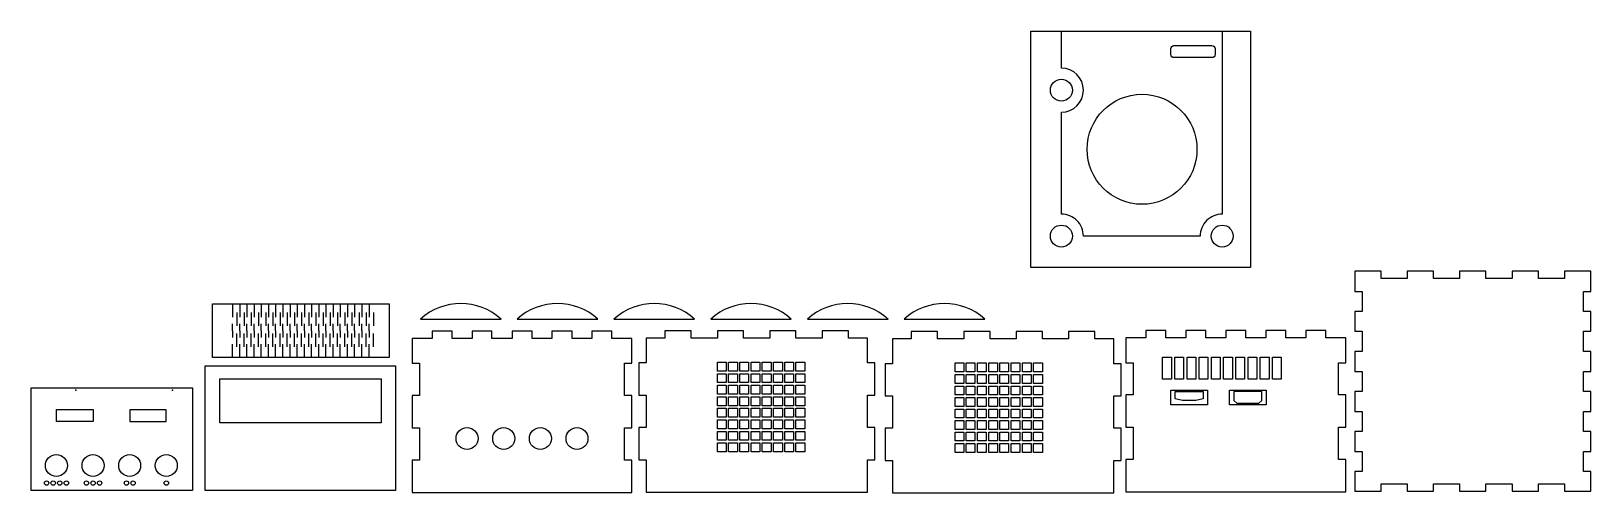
# Model space of a CAD drawing. Header units: millimetres. Extents: x -583 to 481, y -265 to 50.
import ezdxf

# ---------------------------------------------------------------- set-up
doc = ezdxf.new("R2010")
doc.units = ezdxf.units.MM
doc.layers.get('0').update_dxf_attribs({"linetype": 'CONTINUOUS'})

msp = doc.modelspace()

# ---------------------------------------------------------------- linework, layer by layer
for p, q in [((-445.2, -136.1), (-442.2, -136.1)), ((-445.2, -136.1), (-445.2, -145.3)), ((-440.3, -136.1), (-440.3, -145.3)), ((-435.4, -136.1), (-435.4, -145.3)), ((-430.5, -136.1), (-430.5, -145.3)), ((-425.6, -136.1), (-425.6, -145.3)), ((-420.7, -136.1), (-420.7, -145.3)), ((-415.8, -136.1), (-415.8, -145.3)), ((-410.9, -136.1), (-410.9, -145.3)), ((-406, -136.1), (-406, -145.3)), ((-401.1, -136.1), (-401.1, -145.3)), ((-396.2, -136.1), (-396.2, -145.3)), ((-391.3, -136.1), (-391.3, -145.3)), ((-386.4, -136.1), (-386.4, -145.3)), ((-381.5, -136.1), (-381.5, -145.3)), ((-376.6, -136.1), (-376.6, -145.3)), ((-371.7, -136.1), (-371.7, -145.3)), ((-366.8, -136.1), (-366.8, -145.3)), ((-361.9, -136.1), (-361.9, -145.3)), ((-357, -136.1), (-357, -145.3)), ((-352.1, -136.1), (-352.1, -145.3)), ((-442.2, -142), (-442.2, -151.2)), ((-437.3, -142), (-437.3, -151.2)), ((-432.4, -142), (-432.4, -151.2)), ((-427.5, -142), (-427.5, -151.2)), ((-422.6, -142), (-422.6, -151.2)), ((-417.7, -142), (-417.7, -151.2)), ((-412.8, -142), (-412.8, -151.2)), ((-407.9, -142), (-407.9, -151.2)), ((-403, -142), (-403, -151.2)), ((-398.1, -142), (-398.1, -151.2)), ((-393.2, -142), (-393.2, -151.2)), ((-388.3, -142), (-388.3, -151.2)), ((-383.4, -142), (-383.4, -151.2)), ((-378.5, -142), (-378.5, -151.2)), ((-373.6, -142), (-373.6, -151.2)), ((-368.7, -142), (-368.7, -151.2)), ((-363.8, -142), (-363.8, -151.2)), ((-358.9, -142), (-358.9, -151.2)), ((-354, -142), (-354, -151.2)), ((-349.1, -142), (-349.1, -151.2)), ((-445.2, -154.5), (-445.2, -149.9)), ((-445.2, -154.5), (-445.2, -159.1)), ((-442.2, -165.5), (-442.2, -156.3)), ((-440.3, -154.5), (-440.3, -149.9)), ((-440.3, -154.5), (-440.3, -159.1)), ((-437.3, -165.5), (-437.3, -156.3)), ((-435.4, -154.5), (-435.4, -149.9)), ((-435.4, -154.5), (-435.4, -159.1)), ((-432.4, -165.5), (-432.4, -156.3)), ((-430.5, -154.5), (-430.5, -149.9)), ((-430.5, -154.5), (-430.5, -159.1)), ((-427.5, -165.5), (-427.5, -156.3)), ((-425.6, -154.5), (-425.6, -149.9)), ((-425.6, -154.5), (-425.6, -159.1)), ((-422.6, -165.5), (-422.6, -156.3)), ((-420.7, -154.5), (-420.7, -149.9)), ((-420.7, -154.5), (-420.7, -159.1)), ((-417.7, -165.5), (-417.7, -156.3)), ((-415.8, -154.5), (-415.8, -149.9)), ((-415.8, -154.5), (-415.8, -159.1)), ((-412.8, -165.5), (-412.8, -156.3)), ((-410.9, -154.5), (-410.9, -149.9)), ((-410.9, -154.5), (-410.9, -159.1)), ((-407.9, -165.5), (-407.9, -156.3)), ((-406, -154.5), (-406, -149.9)), ((-406, -154.5), (-406, -159.1)), ((-403, -165.5), (-403, -156.3)), ((-401.1, -154.5), (-401.1, -149.9)), ((-401.1, -154.5), (-401.1, -159.1)), ((-398.1, -165.5), (-398.1, -156.3)), ((-396.2, -154.5), (-396.2, -149.9)), ((-396.2, -154.5), (-396.2, -159.1)), ((-393.2, -165.5), (-393.2, -156.3)), ((-391.3, -154.5), (-391.3, -149.9)), ((-391.3, -154.5), (-391.3, -159.1)), ((-388.3, -165.5), (-388.3, -156.3)), ((-386.4, -154.5), (-386.4, -149.9)), ((-386.4, -154.5), (-386.4, -159.1)), ((-383.4, -165.5), (-383.4, -156.3)), ((-381.5, -154.5), (-381.5, -149.9)), ((-381.5, -154.5), (-381.5, -159.1)), ((-378.5, -165.5), (-378.5, -156.3)), ((-376.6, -154.5), (-376.6, -149.9)), ((-376.6, -154.5), (-376.6, -159.1)), ((-373.6, -165.5), (-373.6, -156.3)), ((-371.7, -154.5), (-371.7, -149.9)), ((-371.7, -154.5), (-371.7, -159.1)), ((-368.7, -165.5), (-368.7, -156.3)), ((-366.8, -154.5), (-366.8, -149.9)), ((-366.8, -154.5), (-366.8, -159.1)), ((-363.8, -165.5), (-363.8, -156.3)), ((-361.9, -154.5), (-361.9, -149.9)), ((-361.9, -154.5), (-361.9, -159.1)), ((-358.9, -165.5), (-358.9, -156.3)), ((-357, -154.5), (-357, -149.9)), ((-357, -154.5), (-357, -159.1)), ((-354, -165.5), (-354, -156.3)), ((-352.1, -154.5), (-352.1, -149.9)), ((-352.1, -154.5), (-352.1, -159.1)), ((-349.1, -165.5), (-349.1, -156.3)), ((-445.2, -172.8), (-445.2, -163.6)), ((-440.3, -172.8), (-440.3, -163.6)), ((-435.4, -172.8), (-435.4, -163.6)), ((-430.5, -172.8), (-430.5, -163.6)), ((-425.6, -172.8), (-425.6, -163.6)), ((-420.7, -172.8), (-420.7, -163.6)), ((-415.8, -172.8), (-415.8, -163.6)), ((-410.9, -172.8), (-410.9, -163.6)), ((-406, -172.8), (-406, -163.6)), ((-401.1, -172.8), (-401.1, -163.6)), ((-396.2, -172.8), (-396.2, -163.6)), ((-391.3, -172.8), (-391.3, -163.6)), ((-386.4, -172.8), (-386.4, -163.6)), ((-381.5, -172.8), (-381.5, -163.6)), ((-376.6, -172.8), (-376.6, -163.6)), ((-371.7, -172.8), (-371.7, -163.6)), ((-366.8, -172.8), (-366.8, -163.6)), ((-361.9, -172.8), (-361.9, -163.6)), ((-357, -172.8), (-357, -163.6)), ((-352.1, -172.8), (-352.1, -163.6)), ((-442.2, -172.8), (-445.2, -172.8))]:
    msp.add_line(p, q)
for points in [[(99.4, 49.7), (249.4, 49.7), (249.4, -111.3), (99.4, -111.3)], [(338.4, -119), (338.4, -114), (320.5, -114), (320.5, -127.7), (325.5, -127.7), (325.5, -141.3), (320.5, -141.3), (320.5, -154.9), (325.5, -154.9), (325.5, -168.6), (320.5, -168.6), (320.5, -182.2), (325.5, -182.2), (325.5, -195.9), (320.5, -195.9), (320.5, -209.5), (325.5, -209.5), (325.5, -223.1), (320.5, -223.1), (320.5, -236.8), (325.5, -236.8), (325.5, -250.4), (320.5, -250.4), (320.5, -264), (338.4, -264), (338.4, -259), (356.3, -259), (356.3, -264), (374.2, -264), (374.2, -259), (392, -259), (392, -264), (409.9, -264), (409.9, -259), (427.8, -259), (427.8, -264), (445.7, -264), (445.7, -259), (463.6, -259), (463.6, -264), (481.5, -264), (481.5, -250.4), (476.5, -250.4), (476.5, -236.8), (481.5, -236.8), (481.5, -223.1), (476.5, -223.1), (476.5, -209.5), (481.5, -209.5), (481.5, -195.9), (476.5, -195.9), (476.5, -182.2), (481.5, -182.2), (481.5, -168.6), (476.5, -168.6), (476.5, -154.9), (481.5, -154.9), (481.5, -141.3), (476.5, -141.3), (476.5, -127.7), (481.5, -127.7), (481.5, -114), (463.6, -114), (463.6, -119), (445.7, -119), (445.7, -114), (427.8, -114), (427.8, -119), (409.9, -119), (409.9, -114), (392, -114), (392, -119), (374.2, -119), (374.2, -114), (356.3, -114), (356.3, -119)], [(-459, -136.1), (-338.3, -136.1), (-338.3, -172.8), (-459, -172.8)], [(-317.7, -242.7), (-322.7, -242.7), (-322.7, -264.7), (-172.7, -264.7), (-172.7, -242.7), (-177.7, -242.7), (-177.7, -220.7), (-172.7, -220.7), (-172.7, -198.7), (-177.7, -198.7), (-177.7, -176.7), (-172.7, -176.7), (-172.7, -159.7), (-186.4, -159.7), (-186.4, -154.7), (-200, -154.7), (-200, -159.7), (-213.6, -159.7), (-213.6, -154.7), (-227.3, -154.7), (-227.3, -159.7), (-240.9, -159.7), (-240.9, -154.7), (-254.5, -154.7), (-254.5, -159.7), (-268.2, -159.7), (-268.2, -154.7), (-281.8, -154.7), (-281.8, -159.7), (-295.4, -159.7), (-295.4, -154.7), (-309.1, -154.7), (-309.1, -159.7), (-322.7, -159.7), (-322.7, -176.7), (-317.7, -176.7), (-317.7, -198.7), (-322.7, -198.7), (-322.7, -220.7), (-317.7, -220.7)], [(-150.2, -159.5), (-163.1, -159.5), (-163.1, -176.5), (-168.1, -176.5), (-168.1, -198.5), (-163.1, -198.5), (-163.1, -220.5), (-168.1, -220.5), (-168.1, -242.5), (-163.1, -242.5), (-163.1, -264.5), (-12.1, -264.5), (-12.1, -242.5), (-7.1, -242.5), (-7.1, -220.5), (-12.1, -220.5), (-12.1, -198.5), (-7.1, -198.5), (-7.1, -176.5), (-12.1, -176.5), (-12.1, -159.5), (-25, -159.5), (-25, -154.5), (-42.9, -154.5), (-42.9, -159.5), (-60.8, -159.5), (-60.8, -154.5), (-78.7, -154.5), (-78.7, -159.5), (-96.6, -159.5), (-96.6, -154.5), (-114.4, -154.5), (-114.4, -159.5), (-132.3, -159.5), (-132.3, -154.5), (-150.2, -154.5)], [(156, -177), (156, -160), (143.1, -160), (143.1, -155), (125.2, -155), (125.2, -160), (107.3, -160), (107.3, -155), (89.4, -155), (89.4, -160), (71.6, -160), (71.6, -155), (53.7, -155), (53.7, -160), (35.8, -160), (35.8, -155), (17.9, -155), (17.9, -160), (5, -160), (5, -177), (0, -177), (0, -199), (5, -199), (5, -221), (0, -221), (0, -243), (5, -243), (5, -265), (156, -265), (156, -243), (161, -243), (161, -221), (156, -221), (156, -199), (161, -199), (161, -177)], [(309.3, -176.3), (314.3, -176.3), (314.3, -159.3), (300.7, -159.3), (300.7, -154.3), (287.1, -154.3), (287.1, -159.3), (273.4, -159.3), (273.4, -154.3), (259.8, -154.3), (259.8, -159.3), (246.2, -159.3), (246.2, -154.3), (232.5, -154.3), (232.5, -159.3), (218.9, -159.3), (218.9, -154.3), (205.3, -154.3), (205.3, -159.3), (191.6, -159.3), (191.6, -154.3), (178, -154.3), (178, -159.3), (164.3, -159.3), (164.3, -176.3), (169.3, -176.3), (169.3, -198.3), (164.3, -198.3), (164.3, -220.3), (169.3, -220.3), (169.3, -242.3), (164.3, -242.3), (164.3, -264.3), (314.3, -264.3), (314.3, -242.3), (309.3, -242.3), (309.3, -220.3), (314.3, -220.3), (314.3, -198.3), (309.3, -198.3)], [(-464, -178.5), (-334, -178.5), (-334, -263.5), (-464, -263.5)], [(-108.4, -176), (-108.4, -182), (-114.4, -182), (-114.4, -176)], [(-100.8, -176), (-100.8, -182), (-106.8, -182), (-106.8, -176)], [(-93.1, -176), (-93.1, -182), (-99.1, -182), (-99.1, -176)], [(-85.4, -176), (-85.4, -182), (-91.4, -182), (-91.4, -176)], [(-77.8, -176), (-77.8, -182), (-83.8, -182), (-83.8, -176)], [(-70.1, -176), (-70.1, -182), (-76.1, -182), (-76.1, -176)], [(-62.4, -176), (-62.4, -182), (-68.4, -182), (-68.4, -176)], [(-54.8, -176), (-54.8, -182), (-60.8, -182), (-60.8, -176)], [(53.7, -182.5), (47.7, -182.5), (47.7, -176.5), (53.7, -176.5)], [(61.3, -182.5), (55.3, -182.5), (55.3, -176.5), (61.3, -176.5)], [(69, -182.5), (63, -182.5), (63, -176.5), (69, -176.5)], [(76.7, -182.5), (70.7, -182.5), (70.7, -176.5), (76.7, -176.5)], [(84.3, -182.5), (78.3, -182.5), (78.3, -176.5), (84.3, -176.5)], [(92, -182.5), (86, -182.5), (86, -176.5), (92, -176.5)], [(99.7, -182.5), (93.7, -182.5), (93.7, -176.5), (99.7, -176.5)], [(107.3, -182.5), (101.3, -182.5), (101.3, -176.5), (107.3, -176.5)], [(189.3, -187.6), (189.3, -172.6), (195.3, -172.6), (195.3, -187.6)], [(197.7, -187.6), (197.7, -172.6), (203.7, -172.6), (203.7, -187.6)], [(206, -187.6), (206, -172.6), (212, -172.6), (212, -187.6)], [(214.3, -187.6), (214.3, -172.6), (220.3, -172.6), (220.3, -187.6)], [(222.7, -187.6), (222.7, -172.6), (228.7, -172.6), (228.7, -187.6)], [(231, -187.6), (231, -172.6), (237, -172.6), (237, -187.6)], [(239.3, -187.6), (239.3, -172.6), (245.3, -172.6), (245.3, -187.6)], [(247.7, -187.6), (247.7, -172.6), (253.7, -172.6), (253.7, -187.6)], [(256, -187.6), (256, -172.6), (262, -172.6), (262, -187.6)], [(264.3, -187.6), (264.3, -172.6), (270.3, -172.6), (270.3, -187.6)], [(-453.8, -187.2), (-343.8, -187.2), (-343.8, -217.2), (-453.8, -217.2)], [(-108.4, -183.8), (-108.4, -189.8), (-114.4, -189.8), (-114.4, -183.8)], [(-100.8, -183.8), (-100.8, -189.8), (-106.8, -189.8), (-106.8, -183.8)], [(-93.1, -183.8), (-93.1, -189.8), (-99.1, -189.8), (-99.1, -183.8)], [(-85.4, -183.8), (-85.4, -189.8), (-91.4, -189.8), (-91.4, -183.8)], [(-77.8, -183.8), (-77.8, -189.8), (-83.8, -189.8), (-83.8, -183.8)], [(-70.1, -183.8), (-70.1, -189.8), (-76.1, -189.8), (-76.1, -183.8)], [(-62.4, -183.8), (-62.4, -189.8), (-68.4, -189.8), (-68.4, -183.8)], [(-54.8, -183.8), (-54.8, -189.8), (-60.8, -189.8), (-60.8, -183.8)], [(53.7, -190.4), (47.7, -190.4), (47.7, -184.4), (53.7, -184.4)], [(61.3, -190.4), (55.3, -190.4), (55.3, -184.4), (61.3, -184.4)], [(69, -190.4), (63, -190.4), (63, -184.4), (69, -184.4)], [(76.7, -190.4), (70.7, -190.4), (70.7, -184.4), (76.7, -184.4)], [(84.3, -190.4), (78.3, -190.4), (78.3, -184.4), (84.3, -184.4)], [(92, -190.4), (86, -190.4), (86, -184.4), (92, -184.4)], [(99.7, -190.4), (93.7, -190.4), (93.7, -184.4), (99.7, -184.4)], [(107.3, -190.4), (101.3, -190.4), (101.3, -184.4), (107.3, -184.4)], [(-582.6, -193.4), (-472.6, -193.4), (-472.6, -263.4), (-582.6, -263.4)], [(-108.4, -191.7), (-108.4, -197.7), (-114.4, -197.7), (-114.4, -191.7)], [(-108.4, -199.6), (-108.4, -205.6), (-114.4, -205.6), (-114.4, -199.6)], [(-100.8, -191.7), (-100.8, -197.7), (-106.8, -197.7), (-106.8, -191.7)], [(-100.8, -199.6), (-100.8, -205.6), (-106.8, -205.6), (-106.8, -199.6)], [(-93.1, -191.7), (-93.1, -197.7), (-99.1, -197.7), (-99.1, -191.7)], [(-93.1, -199.6), (-93.1, -205.6), (-99.1, -205.6), (-99.1, -199.6)], [(-85.4, -191.7), (-85.4, -197.7), (-91.4, -197.7), (-91.4, -191.7)], [(-85.4, -199.6), (-85.4, -205.6), (-91.4, -205.6), (-91.4, -199.6)], [(-77.8, -191.7), (-77.8, -197.7), (-83.8, -197.7), (-83.8, -191.7)], [(-77.8, -199.6), (-77.8, -205.6), (-83.8, -205.6), (-83.8, -199.6)], [(-70.1, -191.7), (-70.1, -197.7), (-76.1, -197.7), (-76.1, -191.7)], [(-70.1, -199.6), (-70.1, -205.6), (-76.1, -205.6), (-76.1, -199.6)], [(-62.4, -191.7), (-62.4, -197.7), (-68.4, -197.7), (-68.4, -191.7)], [(-62.4, -199.6), (-62.4, -205.6), (-68.4, -205.6), (-68.4, -199.6)], [(-54.8, -191.7), (-54.8, -197.7), (-60.8, -197.7), (-60.8, -191.7)], [(-54.8, -199.6), (-54.8, -205.6), (-60.8, -205.6), (-60.8, -199.6)], [(53.7, -198.2), (47.7, -198.2), (47.7, -192.2), (53.7, -192.2)], [(53.7, -206.1), (47.7, -206.1), (47.7, -200.1), (53.7, -200.1)], [(61.3, -198.2), (55.3, -198.2), (55.3, -192.2), (61.3, -192.2)], [(61.3, -206.1), (55.3, -206.1), (55.3, -200.1), (61.3, -200.1)], [(69, -198.2), (63, -198.2), (63, -192.2), (69, -192.2)], [(69, -206.1), (63, -206.1), (63, -200.1), (69, -200.1)], [(76.7, -198.2), (70.7, -198.2), (70.7, -192.2), (76.7, -192.2)], [(76.7, -206.1), (70.7, -206.1), (70.7, -200.1), (76.7, -200.1)], [(84.3, -198.2), (78.3, -198.2), (78.3, -192.2), (84.3, -192.2)], [(84.3, -206.1), (78.3, -206.1), (78.3, -200.1), (84.3, -200.1)], [(92, -198.2), (86, -198.2), (86, -192.2), (92, -192.2)], [(92, -206.1), (86, -206.1), (86, -200.1), (92, -200.1)], [(99.7, -198.2), (93.7, -198.2), (93.7, -192.2), (99.7, -192.2)], [(99.7, -206.1), (93.7, -206.1), (93.7, -200.1), (99.7, -200.1)], [(107.3, -198.2), (101.3, -198.2), (101.3, -192.2), (107.3, -192.2)], [(107.3, -206.1), (101.3, -206.1), (101.3, -200.1), (107.3, -200.1)], [(195, -195), (220, -195), (220, -205), (195, -205)], [(198, -196), (217, -196), (217, -201), (212, -202), (203, -202), (198, -201)], [(235, -195), (260, -195), (260, -205), (235, -205)], [(238, -196), (238, -202), (240, -204), (255, -204), (257, -202), (257, -196)], [(-565.4, -208.3), (-540.4, -208.3), (-540.4, -216.3), (-565.4, -216.3)], [(-490.4, -208.4), (-515.4, -208.4), (-515.4, -216.4), (-490.4, -216.4)], [(-108.4, -207.4), (-108.4, -213.4), (-114.4, -213.4), (-114.4, -207.4)], [(-100.8, -207.4), (-100.8, -213.4), (-106.8, -213.4), (-106.8, -207.4)], [(-93.1, -207.4), (-93.1, -213.4), (-99.1, -213.4), (-99.1, -207.4)], [(-85.4, -207.4), (-85.4, -213.4), (-91.4, -213.4), (-91.4, -207.4)], [(-77.8, -207.4), (-77.8, -213.4), (-83.8, -213.4), (-83.8, -207.4)], [(-70.1, -207.4), (-70.1, -213.4), (-76.1, -213.4), (-76.1, -207.4)], [(-62.4, -207.4), (-62.4, -213.4), (-68.4, -213.4), (-68.4, -207.4)], [(-54.8, -207.4), (-54.8, -213.4), (-60.8, -213.4), (-60.8, -207.4)], [(53.7, -213.9), (47.7, -213.9), (47.7, -207.9), (53.7, -207.9)], [(61.3, -213.9), (55.3, -213.9), (55.3, -207.9), (61.3, -207.9)], [(69, -213.9), (63, -213.9), (63, -207.9), (69, -207.9)], [(76.7, -213.9), (70.7, -213.9), (70.7, -207.9), (76.7, -207.9)], [(84.3, -213.9), (78.3, -213.9), (78.3, -207.9), (84.3, -207.9)], [(92, -213.9), (86, -213.9), (86, -207.9), (92, -207.9)], [(99.7, -213.9), (93.7, -213.9), (93.7, -207.9), (99.7, -207.9)], [(107.3, -213.9), (101.3, -213.9), (101.3, -207.9), (107.3, -207.9)], [(-108.4, -215.3), (-108.4, -221.3), (-114.4, -221.3), (-114.4, -215.3)], [(-108.4, -223.1), (-108.4, -229.1), (-114.4, -229.1), (-114.4, -223.1)], [(-100.8, -215.3), (-100.8, -221.3), (-106.8, -221.3), (-106.8, -215.3)], [(-100.8, -223.1), (-100.8, -229.1), (-106.8, -229.1), (-106.8, -223.1)], [(-93.1, -215.3), (-93.1, -221.3), (-99.1, -221.3), (-99.1, -215.3)], [(-93.1, -223.1), (-93.1, -229.1), (-99.1, -229.1), (-99.1, -223.1)], [(-85.4, -215.3), (-85.4, -221.3), (-91.4, -221.3), (-91.4, -215.3)], [(-85.4, -223.1), (-85.4, -229.1), (-91.4, -229.1), (-91.4, -223.1)], [(-77.8, -215.3), (-77.8, -221.3), (-83.8, -221.3), (-83.8, -215.3)], [(-77.8, -223.1), (-77.8, -229.1), (-83.8, -229.1), (-83.8, -223.1)], [(-70.1, -215.3), (-70.1, -221.3), (-76.1, -221.3), (-76.1, -215.3)], [(-70.1, -223.1), (-70.1, -229.1), (-76.1, -229.1), (-76.1, -223.1)], [(-62.4, -215.3), (-62.4, -221.3), (-68.4, -221.3), (-68.4, -215.3)], [(-62.4, -223.1), (-62.4, -229.1), (-68.4, -229.1), (-68.4, -223.1)], [(-54.8, -215.3), (-54.8, -221.3), (-60.8, -221.3), (-60.8, -215.3)], [(-54.8, -223.1), (-54.8, -229.1), (-60.8, -229.1), (-60.8, -223.1)], [(53.7, -221.8), (47.7, -221.8), (47.7, -215.8), (53.7, -215.8)], [(61.3, -221.8), (55.3, -221.8), (55.3, -215.8), (61.3, -215.8)], [(69, -221.8), (63, -221.8), (63, -215.8), (69, -215.8)], [(76.7, -221.8), (70.7, -221.8), (70.7, -215.8), (76.7, -215.8)], [(84.3, -221.8), (78.3, -221.8), (78.3, -215.8), (84.3, -215.8)], [(92, -221.8), (86, -221.8), (86, -215.8), (92, -215.8)], [(99.7, -221.8), (93.7, -221.8), (93.7, -215.8), (99.7, -215.8)], [(107.3, -221.8), (101.3, -221.8), (101.3, -215.8), (107.3, -215.8)], [(-114.4, -237), (-114.4, -231), (-108.4, -231), (-108.4, -237)], [(-100.8, -231), (-100.8, -237), (-106.8, -237), (-106.8, -231)], [(-93.1, -231), (-93.1, -237), (-99.1, -237), (-99.1, -231)], [(-85.4, -231), (-85.4, -237), (-91.4, -237), (-91.4, -231)], [(-77.8, -231), (-77.8, -237), (-83.8, -237), (-83.8, -231)], [(-70.1, -231), (-70.1, -237), (-76.1, -237), (-76.1, -231)], [(-62.4, -231), (-62.4, -237), (-68.4, -237), (-68.4, -231)], [(-54.8, -231), (-54.8, -237), (-60.8, -237), (-60.8, -231)], [(53.7, -229.6), (47.7, -229.6), (47.7, -223.6), (53.7, -223.6)], [(53.7, -237.5), (47.7, -237.5), (47.7, -231.5), (53.7, -231.5)], [(61.3, -229.6), (55.3, -229.6), (55.3, -223.6), (61.3, -223.6)], [(61.3, -237.5), (55.3, -237.5), (55.3, -231.5), (61.3, -231.5)], [(69, -229.6), (63, -229.6), (63, -223.6), (69, -223.6)], [(69, -237.5), (63, -237.5), (63, -231.5), (69, -231.5)], [(76.7, -229.6), (70.7, -229.6), (70.7, -223.6), (76.7, -223.6)], [(76.7, -237.5), (70.7, -237.5), (70.7, -231.5), (76.7, -231.5)], [(84.3, -229.6), (78.3, -229.6), (78.3, -223.6), (84.3, -223.6)], [(84.3, -237.5), (78.3, -237.5), (78.3, -231.5), (84.3, -231.5)], [(92, -229.6), (86, -229.6), (86, -223.6), (92, -223.6)], [(92, -237.5), (86, -237.5), (86, -231.5), (92, -231.5)], [(99.7, -229.6), (93.7, -229.6), (93.7, -223.6), (99.7, -223.6)], [(99.7, -237.5), (93.7, -237.5), (93.7, -231.5), (99.7, -231.5)], [(107.3, -229.6), (101.3, -229.6), (101.3, -223.6), (107.3, -223.6)], [(101.3, -231.5), (107.3, -231.5), (107.3, -237.5), (101.3, -237.5)]]:
    msp.add_lwpolyline(points, close=True)
for points in [[(120.3, 49.7), (230, 49.7), (230, -75, 0.414214), (215, -90), (135.3, -90, 0.414214), (120.3, -75), (120.3, -5.5, 1), (120.3, 24.5)], [(197.1, 40), (223, 40, -0.414214), (225.1, 37.9), (225.1, 33.8, -0.414214), (223, 31.7), (197.1, 31.7, -0.414214), (195, 33.8), (195, 37.9, -0.414214)], [(-317, -146.6), (-262, -146.6, 0.387925)], [(-251, -146.6), (-196, -146.6, 0.387925)], [(-185, -146.6), (-130, -146.6, 0.387925)], [(-119, -146.6), (-64, -146.6, 0.387925)], [(-53, -146.6), (2, -146.6, 0.387925)], [(13, -146.6), (68, -146.6, 0.387925)]]:
    msp.add_lwpolyline(points, format="xyb", close=True)
for centre, radius in [((120.3, 9.5), 7.5), ((175.3, -30.8), 37.5), ((120.3, -90), 7.5), ((230, -90), 7.5), ((-285.2, -228), 7.5), ((-260.2, -228), 7.5), ((-235.2, -228), 7.5), ((-210.2, -228), 7.5), ((-565.4, -246.4), 7.5), ((-540.4, -246.4), 7.5), ((-515.4, -246.4), 7.5), ((-490.4, -246.4), 7.5), ((-572.1, -258.4), 1.5), ((-567.6, -258.4), 1.5), ((-563.1, -258.4), 1.5), ((-558.6, -258.4), 1.5), ((-544.9, -258.4), 1.5), ((-540.4, -258.4), 1.5), ((-535.9, -258.4), 1.5), ((-517.6, -258.4), 1.5), ((-513.1, -258.4), 1.5), ((-490.4, -258.4), 1.5)]:
    msp.add_circle(centre, radius)
for p in [(-552.1, -195.1), (-486.1, -195.1)]:
    msp.add_point(p)

doc.saveas('drawing.dxf')
